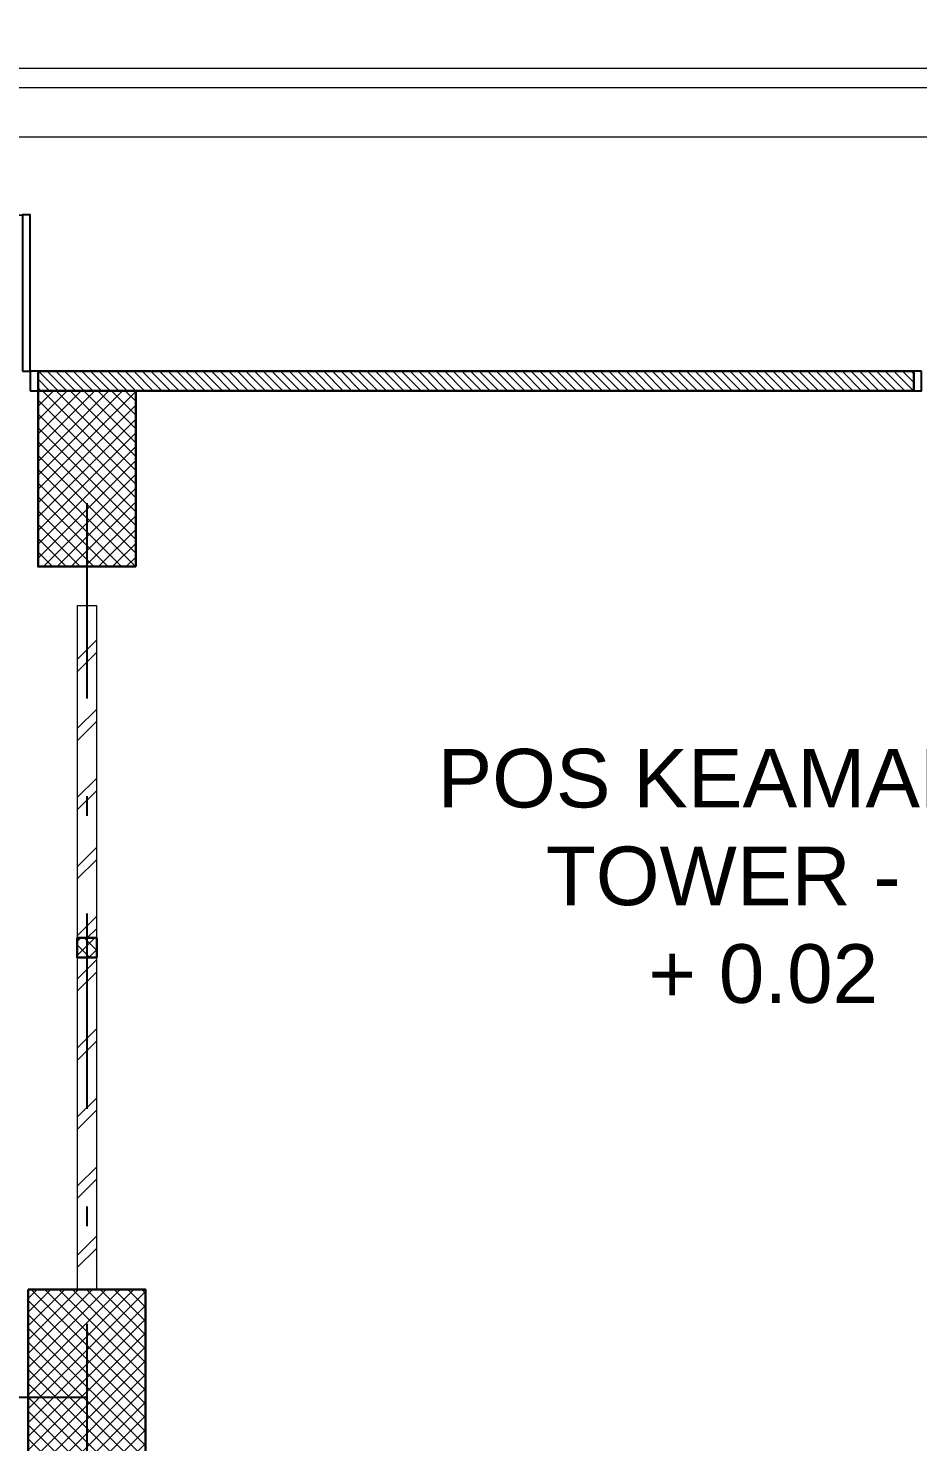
# Model space of a CAD drawing. Header units: inches. Extents: x 0 to 558, y -1 to 295.
# Drawn here: x 373.29 to 377.84, y 184.44 to 191.68 of the extents above; entities that cross this region are included whole.
import ezdxf

# ---------------------------------------------------------------- set-up
doc = ezdxf.new("R2010")
doc.units = ezdxf.units.IN
doc.header["$MEASUREMENT"] = 0
doc.linetypes.add('DASHDOT', pattern=[1, 0.5, -0.25, 0, -0.25])
for name, color, linetype, lineweight in [('ars', 11, 'Continuous', 0), ('ARSIR', 31, 'Continuous', 5), ('ARSIR BETON', 8, 'Continuous', 5), ('KOL', 1, 'Continuous', 30), ('KOLOM', 4, 'Continuous', 9), ('lan', 7, 'Continuous', 15), ('NOT', 7, 'Continuous', 20), ('RUMPUT', 93, 'Continuous', 0), ('SANITAIR', 15, 'Continuous', 9), ('tem', 5, 'Continuous', 20)]:
    doc.layers.add(name, color=color, linetype=linetype, lineweight=lineweight)
doc.layers.add('as', color=1, linetype='Continuous', plot=False)
doc.layers.add('Kusen', color=30, linetype='Continuous')
doc.styles.get("Standard").update_dxf_attribs({"font": 'arial.ttf'})
pattern_1 = [(86.66968846814034, (37.07979678488971, 226.1472495293129), (-0.5066041251576352, 0.5692059985833484), [0.1428749999999999, -0.9347549999999997]), (41.66968846814034, (37.07979678488971, 226.1472495293129), (-0.5066044704663831, 0.5692063865624448), [0.142875, -0.6191249999999999]), (131.6696884681403, (37.07979678488971, 226.1472495293129), (-0.5692063865624448, -0.5066044704663831), [0.142875, -0.6191249999999999])]

# ---------------------------------------------------------------- blocks, each defined once
blk = doc.blocks.new('P.80')
at = {"layer": 'Kusen'}
for points in [[(-69.80936654230636, -74.83681232506237), (-69.76936654230636, -74.83681232506237), (-69.76936654230636, -74.03681232506237), (-69.80936654230636, -74.03681232506237)], [(-70.60936654230636, -74.93681232506236), (-70.56936654230635, -74.93681232506236), (-70.56936654230635, -74.83681232506237), (-70.60936654230636, -74.83681232506237)], [(-69.76936654230636, -74.93681232506236), (-69.72936654230635, -74.93681232506236), (-69.72936654230635, -74.83681232506237), (-69.76936654230636, -74.83681232506237)]]:
    blk.add_lwpolyline(points, close=True, dxfattribs=at)
blk.add_arc((-69.76936654230636, -74.83681232506237), 0.7999999999999972, 90.00000000000001, 180, dxfattribs=at)
blk = doc.blocks.new('k1')
at = {"layer": 'ars'}
h = blk.add_hatch(dxfattribs=at)
h.set_pattern_fill('_USER', color=256, scale=0.05, angle=45, double=1, pattern_type=0)
h.set_pattern_definition([(45, (0, -5.000000000000007), (-0.03535533905932738, 0.03535533905932738), []), (135, (0, -5.000000000000007), (-0.03535533905932738, -0.03535533905932738), [])])
h.paths.add_polyline_path([(-0.2999999999999972, -0.5499999999999972), (0.2999999999999972, -0.5499999999999972), (0.2999999999999972, 0.5500000000000043), (-0.2999999999999972, 0.5500000000000043)])
at = {"layer": 'KOL'}
blk.add_lwpolyline([(-0.2999999999999972, -0.5499999999999972), (0.2999999999999972, -0.5499999999999972), (0.2999999999999972, 0.5500000000000043), (-0.2999999999999972, 0.5500000000000043)], close=True, dxfattribs=at)
blk = doc.blocks.new('k3')
at = {"layer": 'ars'}
h = blk.add_hatch(dxfattribs=at)
h.set_pattern_fill('_USER', color=256, scale=0.05, angle=45, double=1, pattern_type=0)
h.set_pattern_definition([(45, (0, -5.050000000000011), (-0.03535533905932738, 0.03535533905932738), []), (135, (0, -5.050000000000011), (-0.03535533905932738, -0.03535533905932738), [])])
h.paths.add_polyline_path([(-0.25, -0.4500000000000011), (0.25, -0.4500000000000011), (0.25, 0.4499999999999993), (-0.25, 0.4499999999999993)])
at = {"layer": 'KOL'}
blk.add_lwpolyline([(-0.25, -0.4500000000000011), (0.25, -0.4500000000000011), (0.25, 0.4499999999999993), (-0.25, 0.4499999999999993)], close=True, dxfattribs=at)
blk = doc.blocks.new('K 10.10')
at = {"layer": 'ars'}
h = blk.add_hatch(dxfattribs=at)
h.set_pattern_fill('_USER', color=256, scale=0.05, angle=45, double=1, pattern_type=0)
h.set_pattern_definition([(45, (0, 0), (-0.03535533905932738, 0.03535533905932738), []), (135, (0, 0), (-0.03535533905932738, -0.03535533905932738), [])])
h.paths.add_polyline_path([(1560.538338707098, 1380.406891196838), (1560.638338707098, 1380.406891196838), (1560.638338707098, 1380.506891196838), (1560.538338707098, 1380.506891196838)])
at = {"layer": 'KOL'}
blk.add_lwpolyline([(1560.538338707098, 1380.406891196838), (1560.638338707098, 1380.406891196838), (1560.638338707098, 1380.506891196838), (1560.538338707098, 1380.506891196838)], close=True, dxfattribs=at)
blk = doc.blocks.new('DEN-1 BLOK 2')
at = {"layer": 'ars'}
h = blk.add_hatch(dxfattribs=at)
h.set_pattern_fill('ANSI31', color=256, scale=0.25, angle=180, style=0)
h.set_pattern_definition([(315.0000000000001, (572.4287319916308, 382.8795839337562), (-0.02209708691207961, -0.02209708691207962), [])])
h.paths.add_polyline_path([(84.8299999996648, 55.80499999564375), (80.3500000037254, 55.80500000048775), (80.3500000037254, 55.90499992430203), (84.83000000152745, 55.90499999573689)])
h = blk.add_hatch(dxfattribs=at)
h.set_pattern_fill('TEMBOK', color=256, scale=0.25, angle=-1.471006540176876e-14)
h.set_pattern_definition([(44.99999999999999, (6.199999537691568, -3.17500332915921), (-0.1767766952966368, 0.176776695296637), []), (44.99999999999999, (6.262499541416858, -3.175003329508456), (-0.1767766952966368, 0.176776695296637), [])])
h.paths.add_polyline_path([(80.55000025071213, 53.00499999594643), (80.65000025220225, 53.00499999606285), (80.64999974742541, 54.70500332130354), (80.55000025071213, 54.70499667072903)])
h = blk.add_hatch(dxfattribs=at)
h.set_pattern_fill('TEMBOK', color=256, scale=0.25, angle=-1.471006540176876e-14)
h.set_pattern_definition([(44.99999999999999, (6.200000042468403, -1.275003329135927), (-0.1767766952966368, 0.176776695296637), []), (44.99999999999999, (6.262500042468403, -1.275003329135927), (-0.1767766952966368, 0.176776695296637), [])])
h.paths.add_polyline_path([(80.55000075548897, 51.2049999961327), (80.65000075884173, 51.20499999566704), (80.65000690184543, 52.90499999643538), (80.55000740513215, 52.90499334586087)])
at = {"layer": 'as', "linetype": 'DASHDOT', "ltscale": 2}
blk.add_line((80.6000000029803, 55.2300000005492), (80.60000000484294, 42.50500000057248), dxfattribs=at)
at = {"layer": 'as'}
blk.add_line((-0.2499999962746218, 50.65500000045284), (80.60000000409792, 50.65500000056925), dxfattribs=at)
at = {"layer": 'KOL'}
blk.add_lwpolyline([(84.8299999996648, 55.80499999564375), (80.3500000037254, 55.80500000048775), (80.3500000037254, 55.90500000046447), (84.83000000152745, 55.90499999573689)], close=True, dxfattribs=at)
at = {"layer": 'Kusen'}
blk.add_lwpolyline([(84.8700000015647, 55.90499999572928), (84.83000000059613, 55.90499999549645), (84.83000000059613, 55.80499999551973), (84.87000000342735, 55.80499999575256)], close=True, dxfattribs=at)
at = {"layer": 'lan'}
blk.add_line((0.4500008878517603, 57.10499917972012), (86.3504284389142, 57.10499854355253), dxfattribs=at)
at = {"layer": 'SANITAIR'}
for p, q in [((86.35046442964173, 57.45499854355224), (0.4500008878517576, 57.45499917972013)), ((86.35045443746431, 57.35499854355233), (0.4500008878517576, 57.35499917972012))]:
    blk.add_line(p, q, dxfattribs=at)
at = {"layer": 'tem', "ltscale": 2}
for points in [[(80.55000025071213, 53.00499999594643), (80.65000025220225, 53.00499999606285), (80.64999974742541, 54.70500332130354), (80.55000025071213, 54.70499667072903)], [(80.55000075548897, 51.2049999961327), (80.65000075884173, 51.20499999566704), (80.65000025220225, 52.90499999596972), (80.55000075548897, 52.90499334551163)]]:
    blk.add_lwpolyline(points, close=True, dxfattribs=at)
at = {"layer": 'KOL', "xscale": -1}
blk.add_blockref('k3', (80.60000000372538, 55.35500000047612), dxfattribs=at)
at = {"layer": 'KOL', "xscale": -1, "rotation": 180}
blk.add_blockref('k1', (80.60000000409794, 50.65500000058963), dxfattribs=at)
at = {"layer": 'KOLOM', "extrusion": (0, 0, -1), "zscale": -1, "rotation": 180}
blk.add_blockref('K 10.10', (1479.988338455185, 1433.411891192912), dxfattribs=at)
at = {"layer": 'Kusen'}
blk.add_blockref('P.80', (150.0793665460317, 130.7418123255385), dxfattribs=at)
at = {"layer": 'NOT', "insert": (82.29912216912943, 53.97244386589347), "char_height": 0.3, "attachment_point": 1}
blk.add_mtext_dynamic_manual_height_columns('\\pi0.094479;POS KEAMANAN\\P\\pi0.64813;TOWER - B\\P\\pi1.1722;+ 0.02', width=3.475860536553249, gutter_width=1, heights=[0], dxfattribs=at)

msp = doc.modelspace()

# ---------------------------------------------------------------- hatches: boundary and pattern name
at = {"layer": 'ARSIR'}
h = msp.add_hatch(dxfattribs=at)
h.set_pattern_fill('AR-HBONE', color=256, scale=0.004, style=0)
h.set_pattern_definition([(45, (97.41733722567983, -7.368650920311154), (5.684341886080802e-17, 0.5747363917484258), [1.2192, -0.4064]), (135, (97.70470522567983, -7.081282920311168), (5.684341886080802e-17, 0.5747363917484258), [1.2192, -0.4064])])
edge = h.paths.add_edge_path()
edge.add_line((387.0200178491258, 163.1715301772753), (388.2200178481633, 163.1715301763664))
edge.add_line((388.2200178481633, 163.1715301763664), (388.2200178481633, 186.8365304170787))
edge.add_arc((380.0700185857783, 186.8365304170786), 8.149999262384991, 3.434999055980597e-13, 89.99999943833143)
edge.add_line((380.0700186656725, 194.9865296794636), (340.1822420691279, 194.9865300704816))
edge.add_line((340.1822420691279, 194.9865300704816), (340.1822420573644, 193.7865300714441))
edge.add_line((340.1822420573644, 193.7865300714441), (380.0700186539089, 193.7865296804261))
edge.add_arc((380.0700185857783, 186.8365304170786), 6.949999263347483, 3.979039320256561e-13, 89.99999943833149, ccw=False)
edge.add_line((387.0200178491258, 186.8365304170787), (387.0200178491258, 163.1715301772753))
at = {"layer": 'ARSIR BETON'}
h = msp.add_hatch(dxfattribs=at)
h.set_pattern_fill('AR-HBONE', color=256, scale=0.004, style=0)
h.set_pattern_definition([(45, (37.07979678488971, 226.1472495293129), (5.684341886080802e-17, 0.5747363917484258), [1.2192, -0.4064]), (135, (37.36716478488971, 226.4346175293129), (5.684341886080802e-17, 0.5747363917484258), [1.2192, -0.4064])])
edge = h.paths.add_edge_path()
edge.add_arc((191.2827530460388, 190.0678956543874), 13.99998324843415, 90, 180)
edge.add_line((177.2827697976046, 190.0678956543874), (177.2827697958809, 133.2715303996917))
edge.add_arc((191.2827486305768, 133.2715098016121), 13.99997883471105, 179.9999157010851, 263.1191927485166)
edge.add_line((189.6054912243188, 119.3723654047253), (189.6054912243184, 112.3226705917808))
edge.add_line((189.6054912243184, 112.3226705917808), (189.7054912243192, 112.3226705917808))
edge.add_line((189.7054912243192, 112.3226705917808), (189.705491224319, 112.2226705917809))
edge.add_line((189.705491224319, 112.2226705917809), (201.7054912243115, 112.2226705917805))
edge.add_line((201.7054912243115, 112.2226705917805), (201.7054912496359, 119.2715309675217))
edge.add_line((201.7054912496359, 119.2715309675217), (380.2200184182929, 119.2715309631573))
edge.add_arc((380.2200184175784, 133.271530397784), 13.99999943462672, 270.0000000029237, 359.9999999993218)
edge.add_line((394.2200178522052, 133.2715303976183), (394.2200178527473, 186.8365306403635))
edge.add_arc((380.0700144284386, 186.8365266512287), 14.15000342430926, 1.615268768599631e-05, 89.99998380649028)
edge.add_line((380.0700184276549, 200.9865300755374), (288.3872765684852, 200.9865301410767))
edge.add_arc((288.3872765719509, 203.9865301406582), 2.999999999581492, 180.0000000198341, 269.9999999338081, ccw=False)
edge.add_line((285.3872765723694, 203.9865301396197), (285.3985681154834, 204.9823001466166))
edge.add_line((285.3985681154834, 204.9823001466166), (271.3873246073365, 205.1475171556722))
edge.add_line((271.3873246073365, 205.1475171556722), (271.3873204512137, 204.9086303990666))
edge.add_arc((270.5465688308253, 204.90863052321), 0.8407516203884131, 270.00000009337174, 359.9999915398413, ccw=False)
edge.add_line((270.5465688321954, 204.0678789028216), (191.2827530460388, 204.0678789028216))
edge = h.paths.add_edge_path()
edge.add_line((191.2672355975751, 197.9562481935145), (265.7565847507126, 197.9584512519224))
edge.add_arc((265.7568436984304, 189.2029500703031), 8.755501185448518, 41.34299786484178, 90.00169454735197, ccw=False)
edge.add_line((272.3301992487418, 194.9865300876956), (332.5823111287879, 194.9865300876956))
edge.add_line((332.5823111287879, 194.9865300876955), (332.5823111294587, 191.871529060519))
edge.add_line((332.5823111294587, 191.8715290605191), (340.1822420460586, 191.8715290631811))
edge.add_line((340.1822420460586, 191.8715290631811), (340.1822420691279, 194.9865300704816))
edge.add_line((340.1822420691279, 194.9865300704816), (380.0700186656723, 194.9865296794636))
edge.add_arc((380.0700185857783, 186.8365304170786), 8.149999262385025, -2.2737367544323206e-13, 89.99999943833228, ccw=False)
edge.add_line((388.2200178481633, 186.8365304170786), (388.2200178481633, 163.1715301763664))
edge.add_line((388.2200178481633, 163.1715301763664), (388.2200178453184, 157.7117318763081))
edge.add_line((388.2200178453184, 157.7117318763081), (388.2200178477973, 133.271530398664))
edge.add_arc((380.2200184175098, 133.2715303978526), 7.999999430287525, -89.99999999975239, 5.811386927234707e-09, ccw=False)
edge.add_line((380.2200184175443, 125.2715309675651), (191.2827530423658, 125.2715309667489))
edge.add_arc((191.1850453941413, 133.1732207511342), 7.902293858948923, 180.1231675278102, 270.7084498023279, ccw=False)
edge.add_line((183.2827697939069, 133.1562333699121), (183.2674892419708, 189.9541127231707))
edge.add_arc((191.2674722009004, 189.9562649485785), 7.999983248434781, 90.00169455004323, 180.015414211516, ccw=False)
at = {"layer": 'RUMPUT'}
h = msp.add_hatch(dxfattribs=at)
h.set_pattern_fill('GRASS', color=256, scale=0.03, angle=356.6696884681404, style=0)
h.set_pattern_definition(pattern_1)
edge = h.paths.add_edge_path()
edge.add_line((394.2200178525962, 171.6523833885491), (402.6979923503155, 171.6523833827144))
edge.add_line((402.6979923503155, 171.6523833827143), (406.8632619408747, 171.9326253740493))
edge.add_line((406.8632619408747, 171.9326253740493), (407.1349413371623, 173.6574238429345))
edge.add_line((407.1349413371623, 173.6574238429345), (416.4204576254793, 172.1948277745025))
edge.add_line((416.4204576254793, 172.1948277745025), (417.0895175291238, 176.442457565967))
edge.add_line((417.0895175291238, 176.442457565967), (434.0908493993697, 173.7645148022655))
edge.add_line((434.0908493993697, 173.7645148022655), (442.2258573112326, 174.3118433165863))
edge.add_line((442.2258573112326, 174.3118433165863), (445.1409961684104, 192.7642979334213))
edge.add_line((445.1409961684104, 192.7642979334213), (418.5728735752058, 196.96155884759))
edge.add_line((418.5728735752058, 196.96155884759), (402.3996637619969, 199.5090610507266))
edge.add_line((402.3996637619969, 199.5090610507266), (401.9328777822227, 196.5455984047068))
edge.add_line((401.9328777822227, 196.5455984047068), (390.1800211176609, 198.3868695139448))
edge.add_arc((380.0700184180095, 186.8365306418246), 15.3499994347808, 48.80436610903602, 89.99999999999959)
edge.add_line((380.0700184180096, 202.1865300766054), (288.387276572233, 202.1865301440667))
edge.add_arc((288.3872765719716, 203.9865301436407), 1.799999999573934, 180.0000000586854, 270.0000000083204, ccw=False)
edge.add_line((286.5872765723977, 203.986530141797), (286.5872765721163, 204.7645844310414))
edge.add_line((286.5872765721163, 204.7645844310414), (489.7231785281966, 202.4653464955704))
edge.add_line((489.7231785281966, 202.4653464955704), (489.0090364068567, 190.7748141878945))
edge.add_line((489.0090364068567, 190.7748141878945), (447.5074124412554, 192.7548935985686))
edge.add_line((447.5074124412554, 192.7548935985686), (448.3956086376544, 174.0667249259171))
edge.add_line((448.3956086376544, 174.0667249259171), (421.3302010550673, 172.0651893361762))
edge.add_line((421.3302010550673, 172.0651893361762), (401.0645327702689, 170.8359884020844))
edge.add_line((401.0645327702689, 170.8359884020844), (400.9340771361841, 157.9843455366122))
edge.add_line((400.9340771361841, 157.9843455366122), (400.8036215020993, 145.13270267114))
edge.add_line((400.8036215020993, 145.13270267114), (400.9017055402133, 135.2858701918365))
edge.add_line((400.9017055402133, 135.2858701918365), (401.5002939004967, 132.6794340905145))
edge.add_line((401.5002939004967, 132.6794340905145), (401.2594837391214, 116.4780422473664))
edge.add_line((401.2594837391214, 116.4780422473664), (378.6535268421693, 115.7086465232838))
edge.add_line((378.6535268421693, 115.7086465232838), (368.9215807323674, 115.737673205525))
edge.add_line((368.9215807323674, 115.737673205525), (346.0892445141973, 112.9076483639912))
edge.add_line((346.0892445141973, 112.9076483639912), (341.1309174820523, 112.1000609721328))
edge.add_line((341.1309174820523, 112.1000609721328), (333.7244108253504, 111.8362184850029))
edge.add_line((333.7244108253504, 111.8362184850029), (331.0737551139565, 112.2717676255534))
edge.add_line((331.0737551139565, 112.2717676255534), (324.3803457042747, 115.2753614301305))
edge.add_line((324.3803457042747, 115.2753614301305), (321.6092299866461, 115.9683947767443))
edge.add_line((321.6092299866461, 115.9683947767443), (289.133320540613, 113.6570670444606))
edge.add_line((289.133320540613, 113.6570670444606), (289.1333205407115, 118.071530967796))
edge.add_line((289.1333205407115, 118.071530967796), (380.2200184184072, 118.0715309657643))
edge.add_arc((380.2200184185117, 133.2715303994069), 15.1999994336426, 269.9999999996061, 360.0000000000004)
edge.add_line((395.4200178521543, 133.2715303994071), (395.4200178526814, 171.6523833877232))
h = msp.add_hatch(dxfattribs=at)
h.set_pattern_fill('GRASS', color=256, scale=0.03, angle=356.6696884681404, style=0)
h.set_pattern_definition(pattern_1)
edge = h.paths.add_edge_path()
edge.add_line((344.5372765899496, 163.1715301765857), (345.8997765944333, 163.1715301765517))
edge.add_line((345.8997765944333, 163.1715301765517), (345.8997765944231, 163.2715301760577))
edge.add_line((345.8997765944231, 163.2715301760577), (386.9200178496509, 163.271530176754))
edge.add_line((386.9200178496509, 163.271530176754), (386.9200178496509, 186.8365304170787))
edge.add_arc((380.0700185857784, 186.8365304170787), 6.849999263872576, 0, 89.99999943833224)
edge.add_line((380.0700186529286, 193.6865296809513), (340.2822420568392, 193.686530070989))
edge.add_line((340.2822420568392, 193.686530070989), (340.2822420568391, 191.8715287726751))
edge.add_line((340.2822420568391, 191.8715287726751), (379.3377697826996, 191.8715287726751))
edge.add_arc((379.3372671417698, 189.121519510095), 2.750009308515919, 0.00019381821471142757, 89.98952759761067, ccw=False)
edge.add_line((382.0872764502699, 189.1215288127329), (382.0872764117711, 172.5215302304489))
edge.add_line((382.0872764117711, 172.5215302304489), (344.537276589985, 172.5215302305911))
edge.add_line((344.537276589985, 172.5215302305911), (344.5372765899496, 163.1715301765857))
edge = h.paths.add_edge_path()
edge.add_line((345.899776595511, 152.6715301454578), (344.5372765899099, 152.6715301454607))
edge.add_line((344.5372765899099, 152.6715301454607), (344.5372765899029, 150.821530229853))
edge.add_line((344.5372765899029, 150.821530229853), (382.0872764122927, 150.8215302298323))
edge.add_line((382.0872764122927, 150.8215302298323), (382.0872763756078, 134.2215309666068))
edge.add_arc((379.3372763762434, 134.2215309667173), 2.74999999936432, 269.99999999769767, 359.9999999976985, ccw=False)
edge.add_line((379.3372763761329, 131.471530967353), (340.2822420568392, 131.471530967353))
edge.add_line((340.2822420568392, 131.471530967353), (340.2822420568392, 130.3715309663027))
edge.add_line((340.2822420568392, 130.3715309663027), (370.2822420568414, 130.3715309663027))
edge.add_line((370.2822420568414, 130.3715309663027), (370.2822420567561, 126.5715309663004))
edge.add_line((370.2822420567561, 126.5715309663004), (380.220018417925, 126.5715309660775))
edge.add_arc((380.2200184175595, 133.2715303978029), 6.699999431725473, 270.0000000031256, 360.0000000000331)
edge.add_line((386.920017849285, 133.2715303978068), (386.9200178468166, 157.611731876734))
edge.add_line((386.9200178468166, 157.611731876734), (382.087276412827, 157.6117318780683))
edge.add_line((382.087276412827, 157.6117318780683), (382.0872764118518, 152.5715301459043))
edge.add_line((382.0872764118518, 152.5715301459043), (345.8997765955212, 152.5715301459805))
edge.add_line((345.8997765955212, 152.5715301459805), (345.899776595511, 152.6715301454577))

# ---------------------------------------------------------------- block references
at = {"layer": 'lan'}
msp.add_blockref('DEN-1 BLOK 2', (292.9872765881922, 134.0165302296482), dxfattribs=at)

doc.saveas('drawing.dxf')
